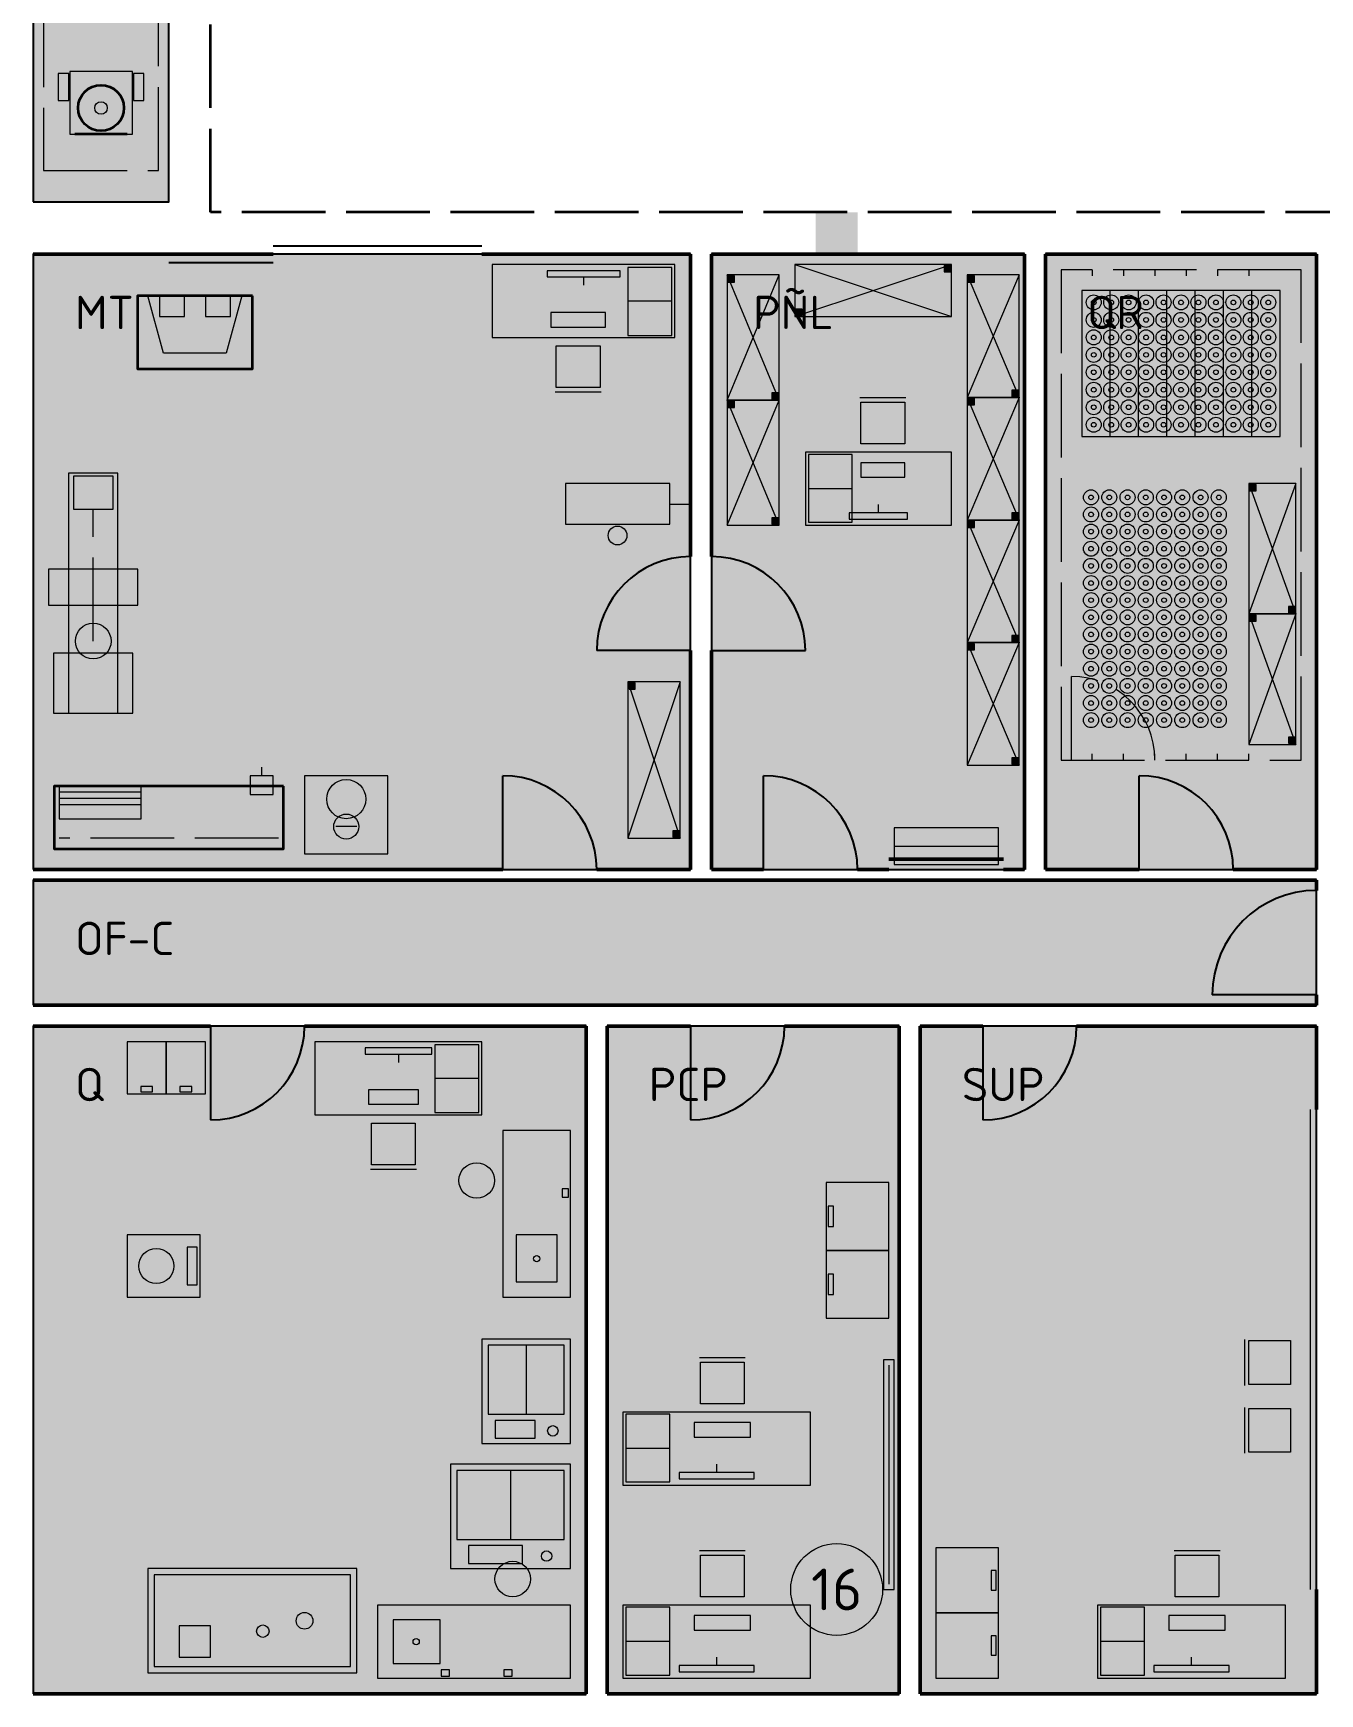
# Model space of a CAD drawing. Header units: millimetres. Extents: x 0 to 1189, y 0 to 841.
# Drawn here: x 236.5 to 298.1, y 507 to 586.6 of the extents above; entities that cross this region are included whole.
import ezdxf
from ezdxf.enums import TextEntityAlignment as Align

# ---------------------------------------------------------------- set-up
doc = ezdxf.new("R2010")
doc.units = ezdxf.units.MM
doc.linetypes.add('IRAM-E-TRAZOS', pattern=[5, 4, -1])
for name, color, linetype, lineweight in [('A-ABERTURA', 7, 'CONTINUOUS', 25), ('A-COLUMNA', 7, 'CONTINUOUS', 50), ('A-EQUIPO-FINO', 8, 'CONTINUOUS', 13), ('A-EQUIPO-OCULTO', 8, 'IRAM-E-TRAZOS', 13), ('A-EQUIPO-RELLENO', 9, 'CONTINUOUS', 13), ('A-RELLENO', 9, 'CONTINUOUS', 13), ('A-SECTOR', 1, 'CONTINUOUS', 25), ('A-SECTOR-TXT', 1, 'CONTINUOUS', 25), ('A-SEGURIDAD', 1, 'IRAM-E-TRAZOS', 18), ('A-TABIQUE', 7, 'CONTINUOUS', 50), ('A-TEXTO', 7, 'CONTINUOUS', 18)]:
    doc.layers.add(name, color=color, linetype=linetype, lineweight=lineweight)
for name, color, linetype, lineweight, true_color in [('A-EQUIPO', 30, 'CONTINUOUS', 35, 0xe67800), ('A-MOBILIARIO', 8, 'CONTINUOUS', 18, 0x50505a), ('A-PASILLO', 2, 'IRAM-E-TRAZOS', 35, 0xd7a500), ('A-VENTANA', 4, 'CONTINUOUS', 18, 0x0096c8)]:
    doc.layers.add(name, color=color, linetype=linetype, lineweight=lineweight, true_color=true_color)
doc.styles.add('ISO3098', font='isocpeur.ttf')

msp = doc.modelspace()

# ---------------------------------------------------------------- hatches: boundary and pattern name
at = {"layer": 'A-COLUMNA', "true_color": 0x000000}
h = msp.add_hatch(color=7, dxfattribs=at)
h.dxf.hatch_style = 1
h.paths.add_polyline_path([(274, 576), (276, 576), (276, 578), (274, 578)])
at = {"layer": 'A-EQUIPO-RELLENO', "true_color": 0x969ba0}
h = msp.add_hatch(color=7, dxfattribs=at)
h.dxf.hatch_style = 1
h.paths.add_polyline_path([(238.2, 584.65), (237.7, 584.65), (237.7, 583.35), (238.2, 583.35)])
at = {"layer": 'A-EQUIPO-RELLENO', "true_color": 0xeeeeee}
h = msp.add_hatch(color=7, dxfattribs=at)
h.dxf.hatch_style = 1
h.paths.add_polyline_path([(241.25, 584.75), (238.25, 584.75), (238.25, 581.75), (241.25, 581.75)])
at = {"layer": 'A-EQUIPO-RELLENO', "true_color": 0x969ba0}
h = msp.add_hatch(color=7, dxfattribs=at)
h.dxf.hatch_style = 1
h.paths.add_polyline_path([(241.8, 584.65), (241.3, 584.65), (241.3, 583.35), (241.8, 583.35)])
at = {"layer": 'A-EQUIPO-RELLENO', "true_color": 0xeedec0}
h = msp.add_hatch(color=7, dxfattribs=at)
h.dxf.hatch_style = 1
h.paths.add_polyline_path([(258.5, 572), (267.25, 572), (267.25, 575.5), (258.5, 575.5)])
at = {"layer": 'A-EQUIPO-RELLENO', "true_color": 0xeeeeee}
h = msp.add_hatch(color=7, dxfattribs=at)
h.dxf.hatch_style = 1
h.paths.add_polyline_path([(273, 573), (280.5, 573), (280.5, 575.5), (273, 575.5)])
at = {"layer": 'A-EQUIPO-RELLENO', "true_color": 0x969ba0}
h = msp.add_hatch(color=7, dxfattribs=at)
h.dxf.hatch_style = 1
h.paths.add_polyline_path([(280.15, 575.15), (280.45, 575.15), (280.45, 575.45), (280.15, 575.45)])
at = {"layer": 'A-EQUIPO-RELLENO', "true_color": 0xeeeeee}
h = msp.add_hatch(color=7, dxfattribs=at)
h.dxf.hatch_style = 1
h.paths.add_polyline_path([(272.25, 569), (272.25, 575), (269.75, 575), (269.75, 569)])
at = {"layer": 'A-EQUIPO-RELLENO', "true_color": 0x969ba0}
h = msp.add_hatch(color=7, dxfattribs=at)
h.dxf.hatch_style = 1
h.paths.add_polyline_path([(270.1, 574.65), (270.1, 574.95), (269.8, 574.95), (269.8, 574.65)])
at = {"layer": 'A-EQUIPO-RELLENO', "true_color": 0xeeeeee}
h = msp.add_hatch(color=7, dxfattribs=at)
h.dxf.hatch_style = 1
h.paths.add_polyline_path([(281.25, 575), (281.25, 569.125), (283.75, 569.125), (283.75, 575)])
at = {"layer": 'A-EQUIPO-RELLENO', "true_color": 0x969ba0}
h = msp.add_hatch(color=7, dxfattribs=at)
h.dxf.hatch_style = 1
h.paths.add_polyline_path([(281.3, 574.95), (281.3, 574.65), (281.6, 574.65), (281.6, 574.95)])
at = {"layer": 'A-EQUIPO-RELLENO', "true_color": 0xe6e6e6}
h = msp.add_hatch(color=7, dxfattribs=at)
h.dxf.hatch_style = 1
h.paths.add_polyline_path([(247, 574), (241.5, 574), (241.5, 570.5), (247, 570.5)])
at = {"layer": 'A-EQUIPO-RELLENO', "true_color": 0xeedec0}
h = msp.add_hatch(color=7, dxfattribs=at)
h.dxf.hatch_style = 1
h.paths.add_polyline_path([(286.75, 567.25), (296.25, 567.25), (296.25, 574.25), (286.75, 574.25)])
at = {"layer": 'A-EQUIPO-RELLENO', "true_color": 0x969ba0}
h = msp.add_hatch(color=7, dxfattribs=at)
h.dxf.hatch_style = 1
h.paths.add_polyline_path([(273.05, 573.05), (273.35, 573.05), (273.35, 573.35), (273.05, 573.35)])
at = {"layer": 'A-EQUIPO-RELLENO', "true_color": 0xd6e2f0}
h = msp.add_hatch(color=7, dxfattribs=at)
h.dxf.hatch_style = 1
h.paths.add_polyline_path([(263.663, 569.6), (261.562, 569.6), (261.562, 571.6), (263.663, 571.6)])
at = {"layer": 'A-EQUIPO-RELLENO', "true_color": 0x969ba0}
h = msp.add_hatch(color=7, dxfattribs=at)
h.dxf.hatch_style = 1
h.paths.add_polyline_path([(272.2, 569.05), (272.2, 569.35), (271.9, 569.35), (271.9, 569.05)])
at = {"layer": 'A-EQUIPO-RELLENO', "true_color": 0xeeeeee}
h = msp.add_hatch(color=7, dxfattribs=at)
h.dxf.hatch_style = 1
h.paths.add_polyline_path([(281.25, 569.125), (281.25, 563.25), (283.75, 563.25), (283.75, 569.125)])
at = {"layer": 'A-EQUIPO-RELLENO', "true_color": 0x969ba0}
h = msp.add_hatch(color=7, dxfattribs=at)
h.dxf.hatch_style = 1
h.paths.add_polyline_path([(281.3, 569.075), (281.3, 568.775), (281.6, 568.775), (281.6, 569.075)])
h = msp.add_hatch(color=7, dxfattribs=at)
h.dxf.hatch_style = 1
h.paths.add_polyline_path([(283.4, 569.475), (283.4, 569.175), (283.7, 569.175), (283.7, 569.475)])
at = {"layer": 'A-EQUIPO-RELLENO', "true_color": 0xeeeeee}
h = msp.add_hatch(color=7, dxfattribs=at)
h.dxf.hatch_style = 1
h.paths.add_polyline_path([(272.25, 563), (272.25, 569), (269.75, 569), (269.75, 563)])
at = {"layer": 'A-EQUIPO-RELLENO', "true_color": 0x969ba0}
h = msp.add_hatch(color=7, dxfattribs=at)
h.dxf.hatch_style = 1
h.paths.add_polyline_path([(270.1, 568.65), (270.1, 568.95), (269.8, 568.95), (269.8, 568.65)])
at = {"layer": 'A-EQUIPO-RELLENO', "true_color": 0xd6e2f0}
h = msp.add_hatch(color=7, dxfattribs=at)
h.dxf.hatch_style = 1
h.paths.add_polyline_path([(276.16, 568.9), (278.26, 568.9), (278.26, 566.9), (276.16, 566.9)])
at = {"layer": 'A-EQUIPO-RELLENO', "true_color": 0xeedec0}
h = msp.add_hatch(color=7, dxfattribs=at)
h.dxf.hatch_style = 1
h.paths.add_polyline_path([(280.5, 566.5), (273.5, 566.5), (273.5, 563), (280.5, 563)])
at = {"layer": 'A-EQUIPO-RELLENO', "true_color": 0xeeeeee}
h = msp.add_hatch(color=7, dxfattribs=at)
h.dxf.hatch_style = 1
h.paths.add_polyline_path([(240.562, 554), (240.562, 565.5), (238.188, 565.5), (238.188, 554)])
at = {"layer": 'A-EQUIPO-RELLENO', "true_color": 0xcdd0d4}
h = msp.add_hatch(color=7, dxfattribs=at)
h.dxf.hatch_style = 1
h.paths.add_polyline_path([(262, 565), (262, 563.05), (267, 563.05), (267, 565)])
at = {"layer": 'A-EQUIPO-RELLENO', "true_color": 0xeeeeee}
h = msp.add_hatch(color=7, dxfattribs=at)
h.dxf.hatch_style = 1
h.paths.add_polyline_path([(294.75, 565), (294.75, 558.75), (297, 558.75), (297, 565)])
at = {"layer": 'A-EQUIPO-RELLENO', "true_color": 0x969ba0}
h = msp.add_hatch(color=7, dxfattribs=at)
h.dxf.hatch_style = 1
h.paths.add_polyline_path([(294.8, 564.95), (294.8, 564.65), (295.1, 564.65), (295.1, 564.95)])
h = msp.add_hatch(color=7, dxfattribs=at)
h.dxf.hatch_style = 1
h.paths.add_polyline_path([(283.4, 563.6), (283.4, 563.3), (283.7, 563.3), (283.7, 563.6)])
h = msp.add_hatch(color=7, dxfattribs=at)
h.dxf.hatch_style = 1
h.paths.add_polyline_path([(272.2, 563.05), (272.2, 563.35), (271.9, 563.35), (271.9, 563.05)])
at = {"layer": 'A-EQUIPO-RELLENO', "true_color": 0xeeeeee}
h = msp.add_hatch(color=7, dxfattribs=at)
h.dxf.hatch_style = 1
h.paths.add_polyline_path([(281.25, 563.25), (281.25, 557.375), (283.75, 557.375), (283.75, 563.25)])
at = {"layer": 'A-EQUIPO-RELLENO', "true_color": 0x969ba0}
h = msp.add_hatch(color=7, dxfattribs=at)
h.dxf.hatch_style = 1
h.paths.add_polyline_path([(281.3, 563.2), (281.3, 562.9), (281.6, 562.9), (281.6, 563.2)])
at = {"layer": 'A-EQUIPO-RELLENO', "true_color": 0xeeeeee}
h = msp.add_hatch(color=7, dxfattribs=at)
h.dxf.hatch_style = 1
h.paths.add_polyline_path([(294.75, 558.75), (294.75, 552.5), (297, 552.5), (297, 558.75)])
at = {"layer": 'A-EQUIPO-RELLENO', "true_color": 0x969ba0}
h = msp.add_hatch(color=7, dxfattribs=at)
h.dxf.hatch_style = 1
h.paths.add_polyline_path([(294.8, 558.7), (294.8, 558.4), (295.1, 558.4), (295.1, 558.7)])
h = msp.add_hatch(color=7, dxfattribs=at)
h.dxf.hatch_style = 1
h.paths.add_polyline_path([(296.65, 559.1), (296.65, 558.8), (296.95, 558.8), (296.95, 559.1)])
at = {"layer": 'A-EQUIPO-RELLENO', "true_color": 0xeeeeee}
h = msp.add_hatch(color=7, dxfattribs=at)
h.dxf.hatch_style = 1
h.paths.add_polyline_path([(281.25, 557.375), (281.25, 551.5), (283.75, 551.5), (283.75, 557.375)])
at = {"layer": 'A-EQUIPO-RELLENO', "true_color": 0x969ba0}
h = msp.add_hatch(color=7, dxfattribs=at)
h.dxf.hatch_style = 1
h.paths.add_polyline_path([(281.3, 557.325), (281.3, 557.025), (281.6, 557.025), (281.6, 557.325)])
h = msp.add_hatch(color=7, dxfattribs=at)
h.dxf.hatch_style = 1
h.paths.add_polyline_path([(283.4, 557.725), (283.4, 557.425), (283.7, 557.425), (283.7, 557.725)])
at = {"layer": 'A-EQUIPO-RELLENO', "true_color": 0xcdd0d4}
h = msp.add_hatch(color=7, dxfattribs=at)
h.dxf.hatch_style = 1
h.paths.add_polyline_path([(241.275, 554), (241.275, 556.875), (237.475, 556.875), (237.475, 554)])
at = {"layer": 'A-EQUIPO-RELLENO', "true_color": 0xeeeeee}
h = msp.add_hatch(color=7, dxfattribs=at)
h.dxf.hatch_style = 1
h.paths.add_polyline_path([(265, 555.5), (265, 548), (267.5, 548), (267.5, 555.5)])
at = {"layer": 'A-EQUIPO-RELLENO', "true_color": 0x969ba0}
h = msp.add_hatch(color=7, dxfattribs=at)
h.dxf.hatch_style = 1
h.paths.add_polyline_path([(265.05, 555.45), (265.05, 555.15), (265.35, 555.15), (265.35, 555.45)])
h = msp.add_hatch(color=7, dxfattribs=at)
h.dxf.hatch_style = 1
h.paths.add_polyline_path([(296.65, 552.85), (296.65, 552.55), (296.95, 552.55), (296.95, 552.85)])
h = msp.add_hatch(color=7, dxfattribs=at)
h.dxf.hatch_style = 1
h.paths.add_polyline_path([(283.4, 551.85), (283.4, 551.55), (283.7, 551.55), (283.7, 551.85)])
at = {"layer": 'A-EQUIPO-RELLENO', "true_color": 0xcdd0d4}
h = msp.add_hatch(color=7, dxfattribs=at)
h.dxf.hatch_style = 1
h.paths.add_polyline_path([(248, 551), (246.9, 551), (246.9, 550.1), (248, 550.1)])
at = {"layer": 'A-EQUIPO-RELLENO', "true_color": 0xeeeeee}
h = msp.add_hatch(color=7, dxfattribs=at)
h.dxf.hatch_style = 1
h.paths.add_polyline_path([(253.5, 551), (249.5, 551), (249.5, 547.25), (253.5, 547.25)])
at = {"layer": 'A-EQUIPO-RELLENO', "true_color": 0xeedec0}
h = msp.add_hatch(color=7, dxfattribs=at)
h.dxf.hatch_style = 1
h.paths.add_polyline_path([(248.5, 550.5), (237.5, 550.5), (237.5, 547.5), (248.5, 547.5)])
at = {"layer": 'A-EQUIPO-RELLENO', "true_color": 0x969ba0}
h = msp.add_hatch(color=7, dxfattribs=at)
h.dxf.hatch_style = 1
h.paths.add_polyline_path([(267.15, 548.35), (267.15, 548.05), (267.45, 548.05), (267.45, 548.35)])
at = {"layer": 'A-EQUIPO-RELLENO', "true_color": 0xeeeeee}
h = msp.add_hatch(color=7, dxfattribs=at)
h.dxf.hatch_style = 1
h.paths.add_polyline_path([(277.75, 546.75), (282.75, 546.75), (282.75, 548.5), (277.75, 548.5)])
h = msp.add_hatch(color=7, dxfattribs=at)
h.dxf.hatch_style = 1
h.paths.add_polyline_path([(241, 535.75), (242.875, 535.75), (242.875, 538.25), (241, 538.25)])
h = msp.add_hatch(color=7, dxfattribs=at)
h.dxf.hatch_style = 1
h.paths.add_polyline_path([(242.875, 535.75), (244.75, 535.75), (244.75, 538.25), (242.875, 538.25)])
at = {"layer": 'A-EQUIPO-RELLENO', "true_color": 0xeedec0}
h = msp.add_hatch(color=7, dxfattribs=at)
h.dxf.hatch_style = 1
h.paths.add_polyline_path([(250, 534.75), (258, 534.75), (258, 538.25), (250, 538.25)])
at = {"layer": 'A-EQUIPO-RELLENO', "true_color": 0xd6e2f0}
h = msp.add_hatch(color=7, dxfattribs=at)
h.dxf.hatch_style = 1
h.paths.add_polyline_path([(254.81, 532.35), (252.71, 532.35), (252.71, 534.35), (254.81, 534.35)])
at = {"layer": 'A-EQUIPO-RELLENO', "true_color": 0xecf0ec}
h = msp.add_hatch(color=7, dxfattribs=at)
h.dxf.hatch_style = 1
h.paths.add_polyline_path([(259, 534), (259, 526), (262.25, 526), (262.25, 534)])
at = {"layer": 'A-EQUIPO-RELLENO', "true_color": 0xeeeeee}
h = msp.add_hatch(color=7, dxfattribs=at)
h.dxf.hatch_style = 1
h.paths.add_polyline_path([(274.5, 531.5), (274.5, 528.25), (277.5, 528.25), (277.5, 531.5)])
at = {"layer": 'A-EQUIPO-RELLENO', "true_color": 0xcdd0d4}
h = msp.add_hatch(color=7, dxfattribs=at)
h.dxf.hatch_style = 1
h.paths.add_polyline_path([(244.5, 526), (244.5, 529), (241, 529), (241, 526)])
at = {"layer": 'A-EQUIPO-RELLENO', "true_color": 0xeeeeee}
h = msp.add_hatch(color=7, dxfattribs=at)
h.dxf.hatch_style = 1
h.paths.add_polyline_path([(274.5, 528.25), (274.5, 525), (277.5, 525), (277.5, 528.25)])
h = msp.add_hatch(color=7, dxfattribs=at)
h.dxf.hatch_style = 1
h.paths.add_polyline_path([(258, 524), (258, 519), (262.25, 519), (262.25, 524)])
at = {"layer": 'A-EQUIPO-RELLENO', "true_color": 0xd6e2f0}
h = msp.add_hatch(color=7, dxfattribs=at)
h.dxf.hatch_style = 1
h.paths.add_polyline_path([(294.75, 521.825), (294.75, 523.925), (296.75, 523.925), (296.75, 521.825)])
h = msp.add_hatch(color=7, dxfattribs=at)
h.dxf.hatch_style = 1
h.paths.add_polyline_path([(268.47, 522.9), (270.57, 522.9), (270.57, 520.9), (268.47, 520.9)])
at = {"layer": 'A-EQUIPO-RELLENO', "true_color": 0xffffff}
h = msp.add_hatch(color=7, dxfattribs=at)
h.dxf.hatch_style = 1
h.paths.add_polyline_path([(277.25, 523), (277.25, 512), (277.75, 512), (277.75, 523)])
at = {"layer": 'A-EQUIPO-RELLENO', "true_color": 0xeedec0}
h = msp.add_hatch(color=7, dxfattribs=at)
h.dxf.hatch_style = 1
h.paths.add_polyline_path([(273.75, 520.5), (264.75, 520.5), (264.75, 517), (273.75, 517)])
at = {"layer": 'A-EQUIPO-RELLENO', "true_color": 0xd6e2f0}
h = msp.add_hatch(color=7, dxfattribs=at)
h.dxf.hatch_style = 1
h.paths.add_polyline_path([(294.75, 518.575), (294.75, 520.675), (296.75, 520.675), (296.75, 518.575)])
at = {"layer": 'A-EQUIPO-RELLENO', "true_color": 0xeeeeee}
h = msp.add_hatch(color=7, dxfattribs=at)
h.dxf.hatch_style = 1
h.paths.add_polyline_path([(256.5, 518), (256.5, 513), (262.25, 513), (262.25, 518)])
at = {"layer": 'A-EQUIPO-RELLENO', "true_color": 0xd6e2f0}
h = msp.add_hatch(color=7, dxfattribs=at)
h.dxf.hatch_style = 1
h.paths.add_polyline_path([(268.47, 513.65), (270.57, 513.65), (270.57, 511.65), (268.47, 511.65)])
at = {"layer": 'A-EQUIPO-RELLENO', "true_color": 0xeeeeee}
h = msp.add_hatch(color=7, dxfattribs=at)
h.dxf.hatch_style = 1
h.paths.add_polyline_path([(282.75, 510.875), (282.75, 514), (279.75, 514), (279.75, 510.875)])
at = {"layer": 'A-EQUIPO-RELLENO', "true_color": 0xd6e2f0}
h = msp.add_hatch(color=7, dxfattribs=at)
h.dxf.hatch_style = 1
h.paths.add_polyline_path([(291.22, 513.65), (293.32, 513.65), (293.32, 511.65), (291.22, 511.65)])
at = {"layer": 'A-EQUIPO-RELLENO', "true_color": 0xd7d7dc}
h = msp.add_hatch(color=7, dxfattribs=at)
h.dxf.hatch_style = 1
h.paths.add_polyline_path([(252, 513), (242, 513), (242, 508), (252, 508)])
at = {"layer": 'A-EQUIPO-RELLENO', "true_color": 0xecf0ec}
h = msp.add_hatch(color=7, dxfattribs=at)
h.dxf.hatch_style = 1
h.paths.add_polyline_path([(262.25, 511.25), (253, 511.25), (253, 507.75), (262.25, 507.75)])
at = {"layer": 'A-EQUIPO-RELLENO', "true_color": 0xeedec0}
h = msp.add_hatch(color=7, dxfattribs=at)
h.dxf.hatch_style = 1
h.paths.add_polyline_path([(273.75, 511.25), (264.75, 511.25), (264.75, 507.75), (273.75, 507.75)])
h = msp.add_hatch(color=7, dxfattribs=at)
h.dxf.hatch_style = 1
h.paths.add_polyline_path([(296.5, 511.25), (287.5, 511.25), (287.5, 507.75), (296.5, 507.75)])
at = {"layer": 'A-EQUIPO-RELLENO', "true_color": 0xeeeeee}
h = msp.add_hatch(color=7, dxfattribs=at)
h.dxf.hatch_style = 1
h.paths.add_polyline_path([(282.75, 507.75), (282.75, 510.875), (279.75, 510.875), (279.75, 507.75)])
at = {"layer": 'A-RELLENO', "true_color": 0xcde1f5}
h = msp.add_hatch(color=7, dxfattribs=at)
h.dxf.hatch_style = 1
h.paths.add_polyline_path([(236.5, 578.5), (243, 578.5), (243, 597), (236.5, 597)])
at = {"layer": 'A-RELLENO', "true_color": 0xe8e8e8}
h = msp.add_hatch(color=7, dxfattribs=at)
h.dxf.hatch_style = 1
h.paths.add_polyline_path([(236.5, 546.5), (268, 546.5), (268, 576), (236.5, 576)])
h = msp.add_hatch(color=7, dxfattribs=at)
h.dxf.hatch_style = 1
h.paths.add_polyline_path([(269, 546.5), (284, 546.5), (284, 576), (269, 576)])
at = {"layer": 'A-RELLENO', "true_color": 0xe4e1f0}
h = msp.add_hatch(color=7, dxfattribs=at)
h.dxf.hatch_style = 1
h.paths.add_polyline_path([(285, 546.5), (298, 546.5), (298, 576), (285, 576)])
at = {"layer": 'A-RELLENO', "true_color": 0xf5f5f5}
h = msp.add_hatch(color=7, dxfattribs=at)
h.dxf.hatch_style = 1
h.paths.add_polyline_path([(236.5, 540), (298, 540), (298, 546), (236.5, 546)])
at = {"layer": 'A-RELLENO', "true_color": 0xe4e1f0}
h = msp.add_hatch(color=7, dxfattribs=at)
h.dxf.hatch_style = 1
h.paths.add_polyline_path([(236.5, 507), (263, 507), (263, 539), (236.5, 539)])
at = {"layer": 'A-RELLENO', "true_color": 0xe8e8e8}
h = msp.add_hatch(color=7, dxfattribs=at)
h.dxf.hatch_style = 1
h.paths.add_polyline_path([(264, 507), (278, 507), (278, 539), (264, 539)])
h = msp.add_hatch(color=7, dxfattribs=at)
h.dxf.hatch_style = 1
h.paths.add_polyline_path([(279, 507), (298, 507), (298, 539), (279, 539)])

# ---------------------------------------------------------------- linework, layer by layer
at = {"layer": 'A-ABERTURA'}
for p, q in [((248, 576.4), (258, 576.4)), ((243, 575.6), (248, 575.6)), ((268, 557), (263.5, 557)), ((269, 557), (273.5, 557)), ((259, 546.5), (259, 551)), ((271.5, 546.5), (271.5, 551)), ((289.5, 546.5), (289.5, 551)), ((298, 540.5), (293, 540.5)), ((245, 539), (245, 534.5)), ((268, 539), (268, 534.5)), ((282, 539), (282, 534.5))]:
    msp.add_line(p, q, dxfattribs=at)
for centre, radius, start, end in [((268, 557), 4.5, 90, 180), ((269, 557), 4.5, 0, 90), ((259, 546.5), 4.5, 0, 90), ((271.5, 546.5), 4.5, 0, 90), ((289.5, 546.5), 4.5, 0, 90), ((298, 540.5), 5, 90, 180), ((245, 539), 4.5, 270, 360), ((268, 539), 4.5, 270, 360), ((282, 539), 4.5, 270, 360)]:
    msp.add_arc(centre, radius, start, end, dxfattribs=at)
at = {"layer": 'A-EQUIPO'}
msp.add_line((241, 581.75), (238.5, 581.75), dxfattribs=at)
for points in [[(247, 574), (241.5, 574), (241.5, 570.5), (247, 570.5)], [(248.5, 550.5), (237.5, 550.5), (237.5, 547.5), (248.5, 547.5)]]:
    msp.add_lwpolyline(points, close=True, dxfattribs=at)
msp.add_circle((239.75, 583), 1.1, dxfattribs=at)
at = {"layer": 'A-EQUIPO-FINO'}
for p, q in [((273, 573), (280.5, 575.5)), ((273, 575.5), (280.5, 573)), ((272.25, 569), (269.75, 575)), ((269.75, 569), (272.25, 575)), ((281.25, 575), (283.75, 569.125)), ((283.75, 575), (281.25, 569.125)), ((287.25, 575.25), (287.25, 574.95)), ((288.75, 575.25), (288.75, 574.95)), ((290.25, 575.25), (290.25, 574.95)), ((291.75, 575.25), (291.75, 574.95)), ((293.25, 575.25), (293.25, 574.95)), ((294.75, 575.25), (294.75, 574.95)), ((288.107, 567.25), (288.107, 574.25)), ((289.464, 567.25), (289.464, 574.25)), ((290.821, 567.25), (290.821, 574.25)), ((292.179, 567.25), (292.179, 574.25)), ((293.536, 567.25), (293.536, 574.25)), ((294.893, 567.25), (294.893, 574.25)), ((265, 573.75), (267.1, 573.75)), ((281.25, 569.125), (283.75, 563.25)), ((283.75, 569.125), (281.25, 563.25)), ((272.25, 563), (269.75, 569)), ((269.75, 563), (272.25, 569)), ((275.75, 564.75), (273.65, 564.75)), ((294.75, 565), (297, 558.75)), ((297, 565), (294.75, 558.75)), ((267, 564.01), (268, 564.01)), ((281.25, 563.25), (283.75, 557.375)), ((283.75, 563.25), (281.25, 557.375)), ((294.75, 558.75), (297, 552.5)), ((297, 558.75), (294.75, 552.5)), ((281.25, 557.375), (283.75, 551.5)), ((283.75, 557.375), (281.25, 551.5)), ((265, 555.5), (267.5, 548)), ((267.5, 555.5), (265, 548)), ((287.25, 551.75), (287.25, 552.05)), ((288.75, 551.75), (288.75, 552.05)), ((290.25, 551.75), (290.25, 552.05)), ((291.75, 551.75), (291.75, 552.05)), ((293.25, 551.75), (293.25, 552.05)), ((294.75, 551.75), (294.75, 552.05)), ((247.45, 551), (247.45, 551.4)), ((241.68, 550.203), (237.75, 550.203)), ((241.68, 549.906), (237.75, 549.906)), ((241.68, 549.609), (237.75, 549.609)), ((252, 548.562), (251, 548.562)), ((277.75, 547.625), (282.75, 547.625)), ((255.75, 536.5), (257.85, 536.5)), ((277.5, 522.75), (277.5, 512.25)), ((267, 518.75), (264.9, 518.75)), ((267, 509.5), (264.9, 509.5)), ((289.75, 509.5), (287.65, 509.5))]:
    msp.add_line(p, q, dxfattribs=at)
for points in [[(238.2, 584.65), (237.7, 584.65), (237.7, 583.35), (238.2, 583.35)], [(241.25, 584.75), (238.25, 584.75), (238.25, 581.75), (241.25, 581.75)], [(241.8, 584.65), (241.3, 584.65), (241.3, 583.35), (241.8, 583.35)], [(273, 573), (280.5, 573), (280.5, 575.5), (273, 575.5)], [(280.15, 575.15), (280.45, 575.15), (280.45, 575.45), (280.15, 575.45)], [(265, 572.1), (267.1, 572.1), (267.1, 575.35), (265, 575.35)], [(272.25, 569), (272.25, 575), (269.75, 575), (269.75, 569)], [(270.1, 574.65), (270.1, 574.95), (269.8, 574.95), (269.8, 574.65)], [(281.25, 575), (281.25, 569.125), (283.75, 569.125), (283.75, 575)], [(281.3, 574.95), (281.3, 574.65), (281.6, 574.65), (281.6, 574.95)], [(286.75, 567.25), (296.25, 567.25), (296.25, 574.25), (286.75, 574.25)], [(261.3, 572.5), (263.925, 572.5), (263.925, 573.2), (261.3, 573.2)], [(273.05, 573.05), (273.35, 573.05), (273.35, 573.35), (273.05, 573.35)], [(272.2, 569.05), (272.2, 569.35), (271.9, 569.35), (271.9, 569.05)], [(281.25, 569.125), (281.25, 563.25), (283.75, 563.25), (283.75, 569.125)], [(281.3, 569.075), (281.3, 568.775), (281.6, 568.775), (281.6, 569.075)], [(283.4, 569.475), (283.4, 569.175), (283.7, 569.175), (283.7, 569.475)], [(272.25, 563), (272.25, 569), (269.75, 569), (269.75, 563)], [(270.1, 568.65), (270.1, 568.95), (269.8, 568.95), (269.8, 568.65)], [(275.75, 566.4), (273.65, 566.4), (273.65, 563.15), (275.75, 563.15)], [(278.26, 566), (276.16, 566), (276.16, 565.3), (278.26, 565.3)], [(240.325, 563.775), (240.325, 565.35), (238.425, 565.35), (238.425, 563.775)], [(294.75, 565), (294.75, 558.75), (297, 558.75), (297, 565)], [(294.8, 564.95), (294.8, 564.65), (295.1, 564.65), (295.1, 564.95)], [(283.4, 563.6), (283.4, 563.3), (283.7, 563.3), (283.7, 563.6)], [(272.2, 563.05), (272.2, 563.35), (271.9, 563.35), (271.9, 563.05)], [(281.25, 563.25), (281.25, 557.375), (283.75, 557.375), (283.75, 563.25)], [(281.3, 563.2), (281.3, 562.9), (281.6, 562.9), (281.6, 563.2)], [(241.513, 559.175), (241.513, 560.9), (237.237, 560.9), (237.237, 559.175)], [(294.75, 558.75), (294.75, 552.5), (297, 552.5), (297, 558.75)], [(294.8, 558.7), (294.8, 558.4), (295.1, 558.4), (295.1, 558.7)], [(296.65, 559.1), (296.65, 558.8), (296.95, 558.8), (296.95, 559.1)], [(281.25, 557.375), (281.25, 551.5), (283.75, 551.5), (283.75, 557.375)], [(281.3, 557.325), (281.3, 557.025), (281.6, 557.025), (281.6, 557.325)], [(283.4, 557.725), (283.4, 557.425), (283.7, 557.425), (283.7, 557.725)], [(265, 555.5), (265, 548), (267.5, 548), (267.5, 555.5)], [(265.05, 555.45), (265.05, 555.15), (265.35, 555.15), (265.35, 555.45)], [(296.65, 552.85), (296.65, 552.55), (296.95, 552.55), (296.95, 552.85)], [(283.4, 551.85), (283.4, 551.55), (283.7, 551.55), (283.7, 551.85)], [(248, 551), (246.9, 551), (246.9, 550.1), (248, 550.1)], [(241.68, 550.5), (237.75, 550.5), (237.75, 548.938), (241.68, 548.938)], [(267.15, 548.35), (267.15, 548.05), (267.45, 548.05), (267.45, 548.35)], [(255.75, 534.85), (257.85, 534.85), (257.85, 538.1), (255.75, 538.1)], [(241.656, 535.85), (242.219, 535.85), (242.219, 536.1), (241.656, 536.1)], [(243.531, 535.85), (244.094, 535.85), (244.094, 536.1), (243.531, 536.1)], [(252.56, 535.25), (254.96, 535.25), (254.96, 535.95), (252.56, 535.95)], [(261.85, 531.2), (261.85, 530.8), (262.15, 530.8), (262.15, 531.2)], [(274.6, 530.362), (274.6, 529.388), (274.85, 529.388), (274.85, 530.362)], [(244.35, 526.6), (244.35, 528.4), (243.87, 528.4), (243.87, 526.6)], [(274.6, 527.112), (274.6, 526.138), (274.85, 526.138), (274.85, 527.112)], [(258.3, 523.7), (258.3, 520.4), (261.95, 520.4), (261.95, 523.7)], [(258.637, 520.1), (258.637, 519.25), (260.55, 519.25), (260.55, 520.1)], [(267, 520.4), (264.9, 520.4), (264.9, 517.15), (267, 517.15)], [(270.87, 520), (268.17, 520), (268.17, 519.3), (270.87, 519.3)], [(256.8, 517.7), (256.8, 514.4), (261.95, 514.4), (261.95, 517.7)], [(257.362, 514.1), (257.362, 513.25), (259.95, 513.25), (259.95, 514.1)], [(251.7, 512.7), (242.3, 512.7), (242.3, 508.3), (251.7, 508.3)], [(282.65, 511.969), (282.65, 512.906), (282.4, 512.906), (282.4, 511.969)], [(267, 511.15), (264.9, 511.15), (264.9, 507.9), (267, 507.9)], [(289.75, 511.15), (287.65, 511.15), (287.65, 507.9), (289.75, 507.9)], [(245, 510.25), (243.5, 510.25), (243.5, 508.75), (245, 508.75)], [(270.87, 510.75), (268.17, 510.75), (268.17, 510.05), (270.87, 510.05)], [(293.62, 510.75), (290.92, 510.75), (290.92, 510.05), (293.62, 510.05)], [(282.65, 508.844), (282.65, 509.781), (282.4, 509.781), (282.4, 508.844)], [(256.45, 508.15), (256.05, 508.15), (256.05, 507.85), (256.45, 507.85)], [(259.45, 508.15), (259.05, 508.15), (259.05, 507.85), (259.45, 507.85)]]:
    msp.add_lwpolyline(points, close=True, dxfattribs=at)
msp.add_lwpolyline([(246.5, 574), (245.75, 571.25), (242.75, 571.25), (242, 574)], dxfattribs=at)
for centre, radius in [((239.75, 583), 0.3), ((287.318, 573.681), 0.36), ((287.318, 573.681), 0.112), ((288.155, 573.681), 0.36), ((288.155, 573.681), 0.112), ((288.991, 573.681), 0.36), ((288.991, 573.681), 0.112), ((289.827, 573.681), 0.36), ((289.827, 573.681), 0.112), ((290.664, 573.681), 0.36), ((290.664, 573.681), 0.112), ((291.5, 573.681), 0.36), ((291.5, 573.681), 0.112), ((292.336, 573.681), 0.36), ((292.336, 573.681), 0.112), ((293.173, 573.681), 0.36), ((293.173, 573.681), 0.112), ((294.009, 573.681), 0.36), ((294.009, 573.681), 0.112), ((294.845, 573.681), 0.36), ((294.845, 573.681), 0.112), ((295.682, 573.681), 0.36), ((295.682, 573.681), 0.112), ((287.318, 572.844), 0.36), ((288.155, 572.844), 0.36), ((288.991, 572.844), 0.36), ((289.827, 572.844), 0.36), ((290.664, 572.844), 0.36), ((291.5, 572.844), 0.36), ((292.336, 572.844), 0.36), ((293.173, 572.844), 0.36), ((294.009, 572.844), 0.36), ((294.845, 572.844), 0.36), ((295.682, 572.844), 0.36), ((287.318, 572.006), 0.36), ((287.318, 572.844), 0.112), ((288.155, 572.006), 0.36), ((288.155, 572.844), 0.112), ((288.991, 572.006), 0.36), ((288.991, 572.844), 0.112), ((289.827, 572.006), 0.36), ((289.827, 572.844), 0.112), ((290.664, 572.006), 0.36), ((290.664, 572.844), 0.112), ((291.5, 572.006), 0.36), ((291.5, 572.844), 0.112), ((292.336, 572.006), 0.36), ((292.336, 572.844), 0.112), ((293.173, 572.006), 0.36), ((293.173, 572.844), 0.112), ((294.009, 572.006), 0.36), ((294.009, 572.844), 0.112), ((294.845, 572.006), 0.36), ((294.845, 572.844), 0.112), ((295.682, 572.006), 0.36), ((295.682, 572.844), 0.112), ((287.318, 571.169), 0.36), ((287.318, 572.006), 0.112), ((288.155, 571.169), 0.36), ((288.155, 572.006), 0.112), ((288.991, 571.169), 0.36), ((288.991, 572.006), 0.112), ((289.827, 571.169), 0.36), ((289.827, 572.006), 0.112), ((290.664, 571.169), 0.36), ((290.664, 572.006), 0.112), ((291.5, 571.169), 0.36), ((291.5, 572.006), 0.112), ((292.336, 571.169), 0.36), ((292.336, 572.006), 0.112), ((293.173, 571.169), 0.36), ((293.173, 572.006), 0.112), ((294.009, 571.169), 0.36), ((294.009, 572.006), 0.112), ((294.845, 571.169), 0.36), ((294.845, 572.006), 0.112), ((295.682, 571.169), 0.36), ((295.682, 572.006), 0.112), ((287.318, 570.331), 0.36), ((287.318, 571.169), 0.112), ((288.155, 570.331), 0.36), ((288.155, 571.169), 0.112), ((288.991, 570.331), 0.36), ((288.991, 571.169), 0.112), ((289.827, 570.331), 0.36), ((289.827, 571.169), 0.112), ((290.664, 570.331), 0.36), ((290.664, 571.169), 0.112), ((291.5, 570.331), 0.36), ((291.5, 571.169), 0.112), ((292.336, 570.331), 0.36), ((292.336, 571.169), 0.112), ((293.173, 570.331), 0.36), ((293.173, 571.169), 0.112), ((294.009, 570.331), 0.36), ((294.009, 571.169), 0.112), ((294.845, 570.331), 0.36), ((294.845, 571.169), 0.112), ((295.682, 570.331), 0.36), ((295.682, 571.169), 0.112), ((287.318, 569.494), 0.36), ((287.318, 570.331), 0.112), ((288.155, 569.494), 0.36), ((288.155, 570.331), 0.112), ((288.991, 569.494), 0.36), ((288.991, 570.331), 0.112), ((289.827, 569.494), 0.36), ((289.827, 570.331), 0.112), ((290.664, 569.494), 0.36), ((290.664, 570.331), 0.112), ((291.5, 569.494), 0.36), ((291.5, 570.331), 0.112), ((292.336, 569.494), 0.36), ((292.336, 570.331), 0.112), ((293.173, 569.494), 0.36), ((293.173, 570.331), 0.112), ((294.009, 569.494), 0.36), ((294.009, 570.331), 0.112), ((294.845, 569.494), 0.36), ((294.845, 570.331), 0.112), ((295.682, 569.494), 0.36), ((295.682, 570.331), 0.112), ((287.318, 568.656), 0.36), ((287.318, 569.494), 0.112), ((288.155, 568.656), 0.36), ((288.155, 569.494), 0.112), ((288.991, 568.656), 0.36), ((288.991, 569.494), 0.112), ((289.827, 568.656), 0.36), ((289.827, 569.494), 0.112), ((290.664, 568.656), 0.36), ((290.664, 569.494), 0.112), ((291.5, 568.656), 0.36), ((291.5, 569.494), 0.112), ((292.336, 568.656), 0.36), ((292.336, 569.494), 0.112), ((293.173, 568.656), 0.36), ((293.173, 569.494), 0.112), ((294.009, 568.656), 0.36), ((294.009, 569.494), 0.112), ((294.845, 568.656), 0.36), ((294.845, 569.494), 0.112), ((295.682, 568.656), 0.36), ((295.682, 569.494), 0.112), ((287.318, 568.656), 0.112), ((288.155, 568.656), 0.112), ((288.991, 568.656), 0.112), ((289.827, 568.656), 0.112), ((290.664, 568.656), 0.112), ((291.5, 568.656), 0.112), ((292.336, 568.656), 0.112), ((293.173, 568.656), 0.112), ((294.009, 568.656), 0.112), ((294.845, 568.656), 0.112), ((295.682, 568.656), 0.112), ((287.318, 567.819), 0.36), ((287.318, 567.819), 0.112), ((288.155, 567.819), 0.36), ((288.155, 567.819), 0.112), ((288.991, 567.819), 0.36), ((288.991, 567.819), 0.112), ((289.827, 567.819), 0.36), ((289.827, 567.819), 0.112), ((290.664, 567.819), 0.36), ((290.664, 567.819), 0.112), ((291.5, 567.819), 0.36), ((291.5, 567.819), 0.112), ((292.336, 567.819), 0.36), ((292.336, 567.819), 0.112), ((293.173, 567.819), 0.36), ((293.173, 567.819), 0.112), ((294.009, 567.819), 0.36), ((294.009, 567.819), 0.112), ((294.845, 567.819), 0.36), ((294.845, 567.819), 0.112), ((295.682, 567.819), 0.36), ((295.682, 567.819), 0.112), ((287.188, 564.339), 0.36), ((287.188, 564.339), 0.112), ((288.062, 564.339), 0.36), ((288.062, 564.339), 0.112), ((288.938, 564.339), 0.36), ((288.938, 564.339), 0.112), ((289.812, 564.339), 0.36), ((289.812, 564.339), 0.112), ((290.688, 564.339), 0.36), ((290.688, 564.339), 0.112), ((291.562, 564.339), 0.36), ((291.562, 564.339), 0.112), ((292.438, 564.339), 0.36), ((292.438, 564.339), 0.112), ((293.312, 564.339), 0.36), ((293.312, 564.339), 0.112), ((287.188, 563.518), 0.36), ((287.188, 563.518), 0.112), ((288.062, 563.518), 0.36), ((288.062, 563.518), 0.112), ((288.938, 563.518), 0.36), ((288.938, 563.518), 0.112), ((289.812, 563.518), 0.36), ((289.812, 563.518), 0.112), ((290.688, 563.518), 0.36), ((290.688, 563.518), 0.112), ((291.562, 563.518), 0.36), ((291.562, 563.518), 0.112), ((292.438, 563.518), 0.36), ((292.438, 563.518), 0.112), ((293.312, 563.518), 0.36), ((293.312, 563.518), 0.112), ((287.188, 562.696), 0.36), ((287.188, 562.696), 0.112), ((288.062, 562.696), 0.36), ((288.062, 562.696), 0.112), ((288.938, 562.696), 0.36), ((288.938, 562.696), 0.112), ((289.812, 562.696), 0.36), ((289.812, 562.696), 0.112), ((290.688, 562.696), 0.36), ((290.688, 562.696), 0.112), ((291.562, 562.696), 0.36), ((291.562, 562.696), 0.112), ((292.438, 562.696), 0.36), ((292.438, 562.696), 0.112), ((293.312, 562.696), 0.36), ((293.312, 562.696), 0.112), ((287.188, 561.875), 0.36), ((287.188, 561.875), 0.112), ((288.062, 561.875), 0.36), ((288.062, 561.875), 0.112), ((288.938, 561.875), 0.36), ((288.938, 561.875), 0.112), ((289.812, 561.875), 0.36), ((289.812, 561.875), 0.112), ((290.688, 561.875), 0.36), ((290.688, 561.875), 0.112), ((291.562, 561.875), 0.36), ((291.562, 561.875), 0.112), ((292.438, 561.875), 0.36), ((292.438, 561.875), 0.112), ((293.312, 561.875), 0.36), ((293.312, 561.875), 0.112), ((287.188, 561.054), 0.36), ((287.188, 561.054), 0.112), ((288.062, 561.054), 0.36), ((288.062, 561.054), 0.112), ((288.938, 561.054), 0.36), ((288.938, 561.054), 0.112), ((289.812, 561.054), 0.36), ((289.812, 561.054), 0.112), ((290.688, 561.054), 0.36), ((290.688, 561.054), 0.112), ((291.562, 561.054), 0.36), ((291.562, 561.054), 0.112), ((292.438, 561.054), 0.36), ((292.438, 561.054), 0.112), ((293.312, 561.054), 0.36), ((293.312, 561.054), 0.112), ((287.188, 560.232), 0.36), ((287.188, 560.232), 0.112), ((288.062, 560.232), 0.36), ((288.062, 560.232), 0.112), ((288.938, 560.232), 0.36), ((288.938, 560.232), 0.112), ((289.812, 560.232), 0.36), ((289.812, 560.232), 0.112), ((290.688, 560.232), 0.36), ((290.688, 560.232), 0.112), ((291.562, 560.232), 0.36), ((291.562, 560.232), 0.112), ((292.438, 560.232), 0.36), ((292.438, 560.232), 0.112), ((293.312, 560.232), 0.36), ((293.312, 560.232), 0.112), ((287.188, 559.411), 0.36), ((287.188, 559.411), 0.112), ((288.062, 559.411), 0.36), ((288.062, 559.411), 0.112), ((288.938, 559.411), 0.36), ((288.938, 559.411), 0.112), ((289.812, 559.411), 0.36), ((289.812, 559.411), 0.112), ((290.688, 559.411), 0.36), ((290.688, 559.411), 0.112), ((291.562, 559.411), 0.36), ((291.562, 559.411), 0.112), ((292.438, 559.411), 0.36), ((292.438, 559.411), 0.112), ((293.312, 559.411), 0.36), ((293.312, 559.411), 0.112), ((287.188, 558.589), 0.36), ((287.188, 558.589), 0.112), ((288.062, 558.589), 0.36), ((288.062, 558.589), 0.112), ((288.938, 558.589), 0.36), ((288.938, 558.589), 0.112), ((289.812, 558.589), 0.36), ((289.812, 558.589), 0.112), ((290.688, 558.589), 0.36), ((290.688, 558.589), 0.112), ((291.562, 558.589), 0.36), ((291.562, 558.589), 0.112), ((292.438, 558.589), 0.36), ((292.438, 558.589), 0.112), ((293.312, 558.589), 0.36), ((293.312, 558.589), 0.112), ((287.188, 557.768), 0.36), ((287.188, 557.768), 0.112), ((288.062, 557.768), 0.36), ((288.062, 557.768), 0.112), ((288.938, 557.768), 0.36), ((288.938, 557.768), 0.112), ((289.812, 557.768), 0.36), ((289.812, 557.768), 0.112), ((290.688, 557.768), 0.36), ((290.688, 557.768), 0.112), ((291.562, 557.768), 0.36), ((291.562, 557.768), 0.112), ((292.438, 557.768), 0.36), ((292.438, 557.768), 0.112), ((293.312, 557.768), 0.36), ((293.312, 557.768), 0.112), ((287.188, 556.946), 0.36), ((288.062, 556.946), 0.36), ((288.938, 556.946), 0.36), ((289.812, 556.946), 0.36), ((290.688, 556.946), 0.36), ((291.562, 556.946), 0.36), ((292.438, 556.946), 0.36), ((293.312, 556.946), 0.36), ((287.188, 556.125), 0.36), ((287.188, 556.946), 0.112), ((288.062, 556.125), 0.36), ((288.062, 556.946), 0.112), ((288.938, 556.125), 0.36), ((288.938, 556.946), 0.112), ((289.812, 556.125), 0.36), ((289.812, 556.946), 0.112), ((290.688, 556.125), 0.36), ((290.688, 556.946), 0.112), ((291.562, 556.125), 0.36), ((291.562, 556.946), 0.112), ((292.438, 556.125), 0.36), ((292.438, 556.946), 0.112), ((293.312, 556.125), 0.36), ((293.312, 556.946), 0.112), ((287.188, 555.304), 0.36), ((287.188, 556.125), 0.112), ((288.062, 555.304), 0.36), ((288.062, 556.125), 0.112), ((288.938, 555.304), 0.36), ((288.938, 556.125), 0.112), ((289.812, 555.304), 0.36), ((289.812, 556.125), 0.112), ((290.688, 555.304), 0.36), ((290.688, 556.125), 0.112), ((291.562, 555.304), 0.36), ((291.562, 556.125), 0.112), ((292.438, 555.304), 0.36), ((292.438, 556.125), 0.112), ((293.312, 555.304), 0.36), ((293.312, 556.125), 0.112), ((287.188, 554.482), 0.36), ((287.188, 555.304), 0.112), ((288.062, 554.482), 0.36), ((288.062, 555.304), 0.112), ((288.938, 554.482), 0.36), ((288.938, 555.304), 0.112), ((289.812, 554.482), 0.36), ((289.812, 555.304), 0.112), ((290.688, 554.482), 0.36), ((290.688, 555.304), 0.112), ((291.562, 554.482), 0.36), ((291.562, 555.304), 0.112), ((292.438, 554.482), 0.36), ((292.438, 555.304), 0.112), ((293.312, 554.482), 0.36), ((293.312, 555.304), 0.112), ((287.188, 553.661), 0.36), ((287.188, 554.482), 0.112), ((288.062, 553.661), 0.36), ((288.062, 554.482), 0.112), ((288.938, 553.661), 0.36), ((288.938, 554.482), 0.112), ((289.812, 553.661), 0.36), ((289.812, 554.482), 0.112), ((290.688, 553.661), 0.36), ((290.688, 554.482), 0.112), ((291.562, 553.661), 0.36), ((291.562, 554.482), 0.112), ((292.438, 553.661), 0.36), ((292.438, 554.482), 0.112), ((293.312, 553.661), 0.36), ((293.312, 554.482), 0.112), ((287.188, 553.661), 0.112), ((288.062, 553.661), 0.112), ((288.938, 553.661), 0.112), ((289.812, 553.661), 0.112), ((290.688, 553.661), 0.112), ((291.562, 553.661), 0.112), ((292.438, 553.661), 0.112), ((293.312, 553.661), 0.112), ((251.5, 549.875), 0.938), ((242.4, 527.5), 0.84), ((260.625, 527.85), 0.15), ((261.4, 519.6), 0.25), ((261.1, 513.6), 0.25), ((247.5, 510), 0.3), ((249.5, 510.5), 0.4), ((254.85, 509.5), 0.15)]:
    msp.add_circle(centre, radius, dxfattribs=at)
at = {"layer": 'A-EQUIPO-OCULTO'}
for p, q in [((239.375, 557.45), (239.375, 563.775)), ((248.25, 548), (237.75, 548)), ((260.125, 523.7), (260.125, 520.4)), ((259.375, 517.7), (259.375, 514.4))]:
    msp.add_line(p, q, dxfattribs=at)
for points in [[(242.5, 593), (237, 593), (237, 580), (242.5, 580)], [(243.75, 574), (242.55, 574), (242.55, 573), (243.75, 573)], [(245.95, 574), (244.75, 574), (244.75, 573), (245.95, 573)]]:
    msp.add_lwpolyline(points, close=True, dxfattribs=at)
at = {"layer": 'A-MOBILIARIO'}
for p, q in [((262.875, 574.9), (262.875, 574.5)), ((261.513, 569.4), (263.712, 569.4)), ((278.31, 569.1), (276.11, 569.1)), ((277, 563.6), (277, 564)), ((254, 537.65), (254, 537.25)), ((252.66, 532.15), (254.86, 532.15)), ((294.55, 523.975), (294.55, 521.775)), ((270.62, 523.1), (268.42, 523.1)), ((294.55, 520.725), (294.55, 518.525)), ((269.25, 517.6), (269.25, 518)), ((270.62, 513.85), (268.42, 513.85)), ((293.37, 513.85), (291.17, 513.85)), ((269.25, 508.35), (269.25, 508.75)), ((292, 508.35), (292, 508.75))]:
    msp.add_line(p, q, dxfattribs=at)
for points in [[(258.5, 572), (267.25, 572), (267.25, 575.5), (258.5, 575.5)], [(261.125, 574.9), (264.625, 574.9), (264.625, 575.2), (261.125, 575.2)], [(263.663, 569.6), (261.562, 569.6), (261.562, 571.6), (263.663, 571.6)], [(276.16, 568.9), (278.26, 568.9), (278.26, 566.9), (276.16, 566.9)], [(280.5, 566.5), (273.5, 566.5), (273.5, 563), (280.5, 563)], [(240.562, 554), (240.562, 565.5), (238.188, 565.5), (238.188, 554)], [(262, 565), (262, 563.05), (267, 563.05), (267, 565)], [(278.4, 563.6), (275.6, 563.6), (275.6, 563.3), (278.4, 563.3)], [(241.275, 554), (241.275, 556.875), (237.475, 556.875), (237.475, 554)], [(253.5, 551), (249.5, 551), (249.5, 547.25), (253.5, 547.25)], [(277.75, 546.75), (282.75, 546.75), (282.75, 548.5), (277.75, 548.5)], [(241, 535.75), (242.875, 535.75), (242.875, 538.25), (241, 538.25)], [(242.875, 535.75), (244.75, 535.75), (244.75, 538.25), (242.875, 538.25)], [(250, 534.75), (258, 534.75), (258, 538.25), (250, 538.25)], [(252.4, 537.65), (255.6, 537.65), (255.6, 537.95), (252.4, 537.95)], [(254.81, 532.35), (252.71, 532.35), (252.71, 534.35), (254.81, 534.35)], [(259, 534), (259, 526), (262.25, 526), (262.25, 534)], [(274.5, 531.5), (274.5, 528.25), (277.5, 528.25), (277.5, 531.5)], [(244.5, 526), (244.5, 529), (241, 529), (241, 526)], [(259.65, 529), (259.65, 526.75), (261.6, 526.75), (261.6, 529)], [(274.5, 528.25), (274.5, 525), (277.5, 525), (277.5, 528.25)], [(258, 524), (258, 519), (262.25, 519), (262.25, 524)], [(294.75, 521.825), (294.75, 523.925), (296.75, 523.925), (296.75, 521.825)], [(268.47, 522.9), (270.57, 522.9), (270.57, 520.9), (268.47, 520.9)], [(277.25, 523), (277.25, 512), (277.75, 512), (277.75, 523)], [(273.75, 520.5), (264.75, 520.5), (264.75, 517), (273.75, 517)], [(294.75, 518.575), (294.75, 520.675), (296.75, 520.675), (296.75, 518.575)], [(256.5, 518), (256.5, 513), (262.25, 513), (262.25, 518)], [(271.05, 517.6), (267.45, 517.6), (267.45, 517.3), (271.05, 517.3)], [(268.47, 513.65), (270.57, 513.65), (270.57, 511.65), (268.47, 511.65)], [(282.75, 510.875), (282.75, 514), (279.75, 514), (279.75, 510.875)], [(291.22, 513.65), (293.32, 513.65), (293.32, 511.65), (291.22, 511.65)], [(252, 513), (242, 513), (242, 508), (252, 508)], [(262.25, 511.25), (253, 511.25), (253, 507.75), (262.25, 507.75)], [(273.75, 511.25), (264.75, 511.25), (264.75, 507.75), (273.75, 507.75)], [(296.5, 511.25), (287.5, 511.25), (287.5, 507.75), (296.5, 507.75)], [(256, 510.55), (253.75, 510.55), (253.75, 508.45), (256, 508.45)], [(282.75, 507.75), (282.75, 510.875), (279.75, 510.875), (279.75, 507.75)], [(271.05, 508.35), (267.45, 508.35), (267.45, 508.05), (271.05, 508.05)], [(293.8, 508.35), (290.2, 508.35), (290.2, 508.05), (293.8, 508.05)]]:
    msp.add_lwpolyline(points, close=True, dxfattribs=at)
for centre, radius in [((264.5, 562.51), 0.45), ((239.375, 557.45), 0.855), ((251.5, 548.562), 0.6), ((257.75, 531.6), 0.85), ((259.475, 512.5), 0.85)]:
    msp.add_circle(centre, radius, dxfattribs=at)
at = {"layer": 'A-PASILLO'}
for p, q in [((245, 578), (245, 597)), ((300.5, 578), (245, 578))]:
    msp.add_line(p, q, dxfattribs=at)
at = {"layer": 'A-SECTOR'}
for points in [[(236.5, 578.5), (243, 578.5), (243, 597), (236.5, 597)], [(236.5, 546.5), (268, 546.5), (268, 576), (236.5, 576)], [(269, 546.5), (284, 546.5), (284, 576), (269, 576)], [(285, 546.5), (298, 546.5), (298, 576), (285, 576)], [(236.5, 540), (298, 540), (298, 546), (236.5, 546)], [(236.5, 507), (263, 507), (263, 539), (236.5, 539)], [(264, 507), (278, 507), (278, 539), (264, 539)], [(279, 507), (298, 507), (298, 539), (279, 539)]]:
    msp.add_lwpolyline(points, close=True, dxfattribs=at)
at = {"layer": 'A-SEGURIDAD'}
msp.add_line((286.25, 551.75), (286.25, 555.75), dxfattribs=at)
msp.add_lwpolyline([(285.75, 551.75), (297.25, 551.75), (297.25, 575.25), (285.75, 575.25)], close=True, dxfattribs=at)
msp.add_arc((286.25, 551.75), 4, 0, 90, dxfattribs=at)
at = {"layer": 'A-TABIQUE'}
for p, q in [((236.5, 576), (248, 576)), ((258, 576), (268, 576)), ((268, 561.5), (268, 576)), ((269, 576), (284, 576)), ((269, 561.5), (269, 576)), ((284, 546.5), (284, 576)), ((285, 576), (298, 576)), ((285, 546.5), (285, 576)), ((298, 546.5), (298, 576)), ((268, 546.5), (268, 557)), ((269, 546.5), (269, 557)), ((277.5, 547), (283, 547)), ((236.5, 546.5), (259, 546.5)), ((236.5, 546), (298, 546)), ((263.5, 546.5), (268, 546.5)), ((269, 546.5), (271.5, 546.5)), ((276, 546.5), (277.5, 546.5)), ((277.5, 546), (283, 546)), ((283, 546.5), (284, 546.5)), ((285, 546.5), (289.5, 546.5)), ((294, 546.5), (298, 546.5)), ((298, 545.5), (298, 546)), ((298, 540), (298, 540.5)), ((236.5, 540), (298, 540)), ((236.5, 539), (245, 539)), ((249.5, 539), (263, 539)), ((263, 507), (263, 539)), ((264, 539), (268, 539)), ((264, 507), (264, 539)), ((272.5, 539), (278, 539)), ((278, 507), (278, 539)), ((279, 539), (282, 539)), ((279, 507), (279, 539)), ((286.5, 539), (298, 539)), ((298, 535), (298, 539)), ((298, 507), (298, 512)), ((236.5, 507), (263, 507)), ((264, 507), (278, 507)), ((279, 507), (298, 507))]:
    msp.add_line(p, q, dxfattribs=at)
at = {"layer": 'A-TEXTO'}
msp.add_circle((275, 512), 2.2, dxfattribs=at)
at = {"layer": 'A-VENTANA'}
for p, q in [((297.7, 512), (297.7, 535)), ((298, 512), (298, 535))]:
    msp.add_line(p, q, dxfattribs=at)

# ---------------------------------------------------------------- texts
at = {"layer": 'A-SECTOR-TXT', "style": 'ISO3098'}
for s, p in [('MT', (238.5, 574)), ('PÑL', (271, 574)), ('QR', (287, 574)), ('OF-C', (238.5, 544)), ('Q', (238.5, 537)), ('PCP', (266, 537)), ('SUP', (281, 537))]:
    msp.add_text(s, height=1.6, dxfattribs=at).set_placement(p, align=Align.TOP_LEFT)
at = {"layer": 'A-TEXTO', "style": 'ISO3098'}
msp.add_text('16', height=2, dxfattribs=at).set_placement((275, 512), align=Align.MIDDLE_CENTER)

doc.saveas('drawing.dxf')
